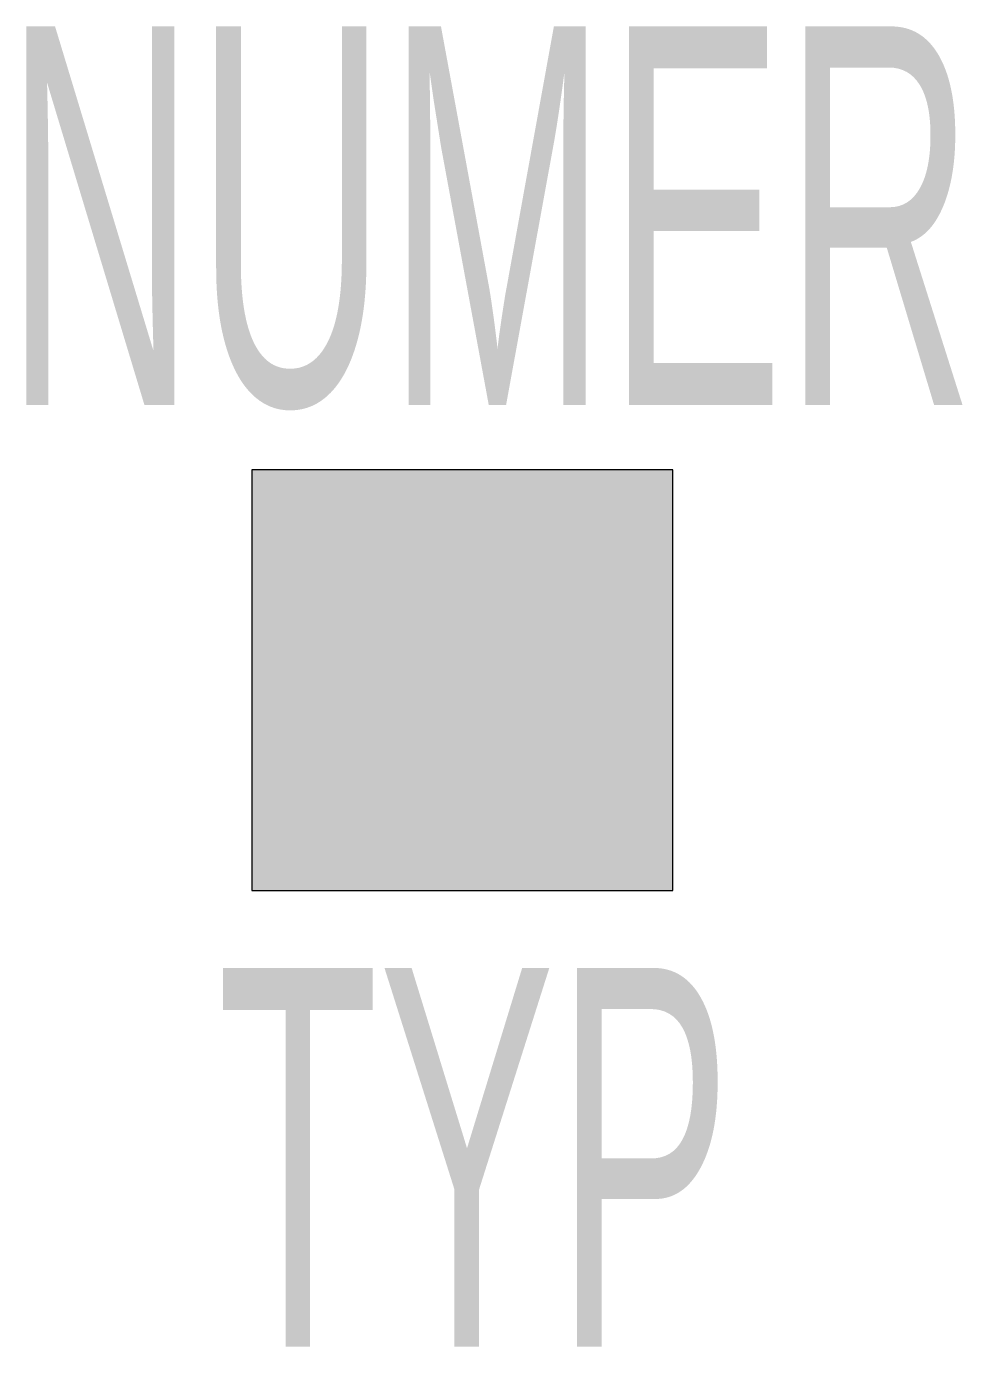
# Model space of a CAD drawing. Header units: millimetres. Extents: x -214 to 675, y -434 to 822.
import ezdxf

# ---------------------------------------------------------------- set-up
doc = ezdxf.new("R2010")
doc.units = ezdxf.units.MM
doc.header["$LTSCALE"] = 0.25
doc.layers.get('0').update_dxf_attribs({"color": 252})
doc.styles.add('Opisest3', font='arial.ttf', dxfattribs={"width": 0.5})

msp = doc.modelspace()

# ---------------------------------------------------------------- hatches: boundary and pattern name
msp.add_hatch(color=256).paths.add_polyline_path([(0, 0), (400, 0), (400, 400), (0, 400)])

# ---------------------------------------------------------------- linework, layer by layer
msp.add_lwpolyline([(0, 0), (400, 0), (400, 400), (0, 400)], close=True)

# ---------------------------------------------------------------- texts
at = {"style": 'Opisest3', "width": 0.5, "flags": 8}
for tag, p in [('NUMER', (-235, 461.7)), ('TYP', (-33.2, -433.5))]:
    msp.add_attdef(tag, p, 'xx', height=360, dxfattribs=at)

doc.saveas('drawing.dxf')
